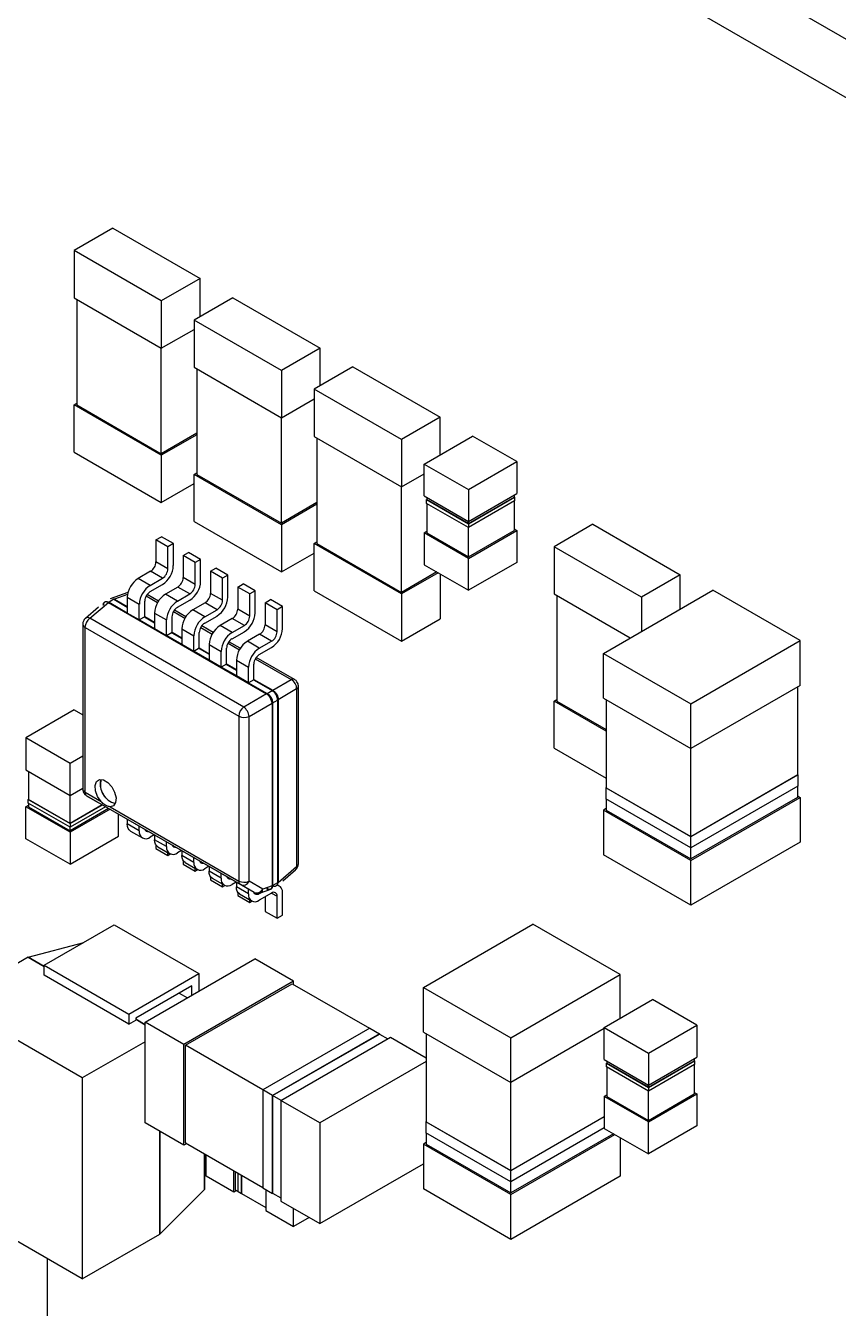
# Model space of a CAD drawing. Header units: millimetres. Extents: x -3 to 395, y 18 to 269.
# Drawn here: x 307.63 to 318.17, y 121.73 to 138.36 of the extents above; entities that cross this region are included whole.
import ezdxf

# ---------------------------------------------------------------- set-up
doc = ezdxf.new("R2010")
doc.units = ezdxf.units.MM

msp = doc.modelspace()

# ---------------------------------------------------------------- linework, layer by layer
at = {"color": 7, "linetype": 'Continuous', "lineweight": 25}
for p, q in [((363.489, 112.079), (306.921, 144.735)), ((306.266, 144.357), (362.834, 111.701)), ((308.763, 135.735), (308.26, 135.445)), ((308.763, 135.735), (309.894, 135.082)), ((308.26, 135.445), (308.26, 134.833)), ((309.391, 134.792), (308.26, 135.445)), ((309.894, 135.082), (309.391, 134.792)), ((309.894, 134.59), (309.894, 135.082)), ((308.26, 134.833), (309.391, 134.18)), ((308.295, 134.812), (308.295, 133.445)), ((309.391, 134.792), (309.391, 134.18)), ((310.318, 134.835), (309.815, 134.545)), ((310.318, 134.835), (311.45, 134.182)), ((309.391, 134.18), (309.815, 134.424)), ((309.815, 134.545), (309.815, 133.932)), ((310.947, 133.892), (309.815, 134.545)), ((309.391, 132.812), (309.391, 134.18)), ((311.45, 134.182), (310.947, 133.892)), ((311.45, 133.692), (311.45, 134.182)), ((309.815, 133.932), (310.947, 133.279)), ((309.851, 133.912), (309.851, 132.544)), ((310.947, 133.892), (310.947, 133.279)), ((311.874, 133.937), (311.371, 133.647)), ((311.874, 133.937), (313.005, 133.284)), ((311.371, 133.647), (311.371, 133.034)), ((312.502, 132.994), (311.371, 133.647)), ((308.26, 133.445), (308.295, 133.465)), ((309.391, 132.791), (308.26, 133.445)), ((308.26, 132.832), (308.26, 133.445)), ((308.295, 133.445), (309.391, 132.812)), ((310.947, 133.279), (311.371, 133.524)), ((310.947, 131.912), (310.947, 133.279)), ((313.005, 133.284), (312.502, 132.994)), ((313.005, 132.799), (313.005, 133.284)), ((309.851, 133.077), (309.391, 132.812)), ((309.851, 133.057), (309.391, 132.791)), ((311.371, 133.034), (312.502, 132.381)), ((311.406, 133.014), (311.406, 131.646)), ((312.502, 132.994), (312.502, 132.381)), ((312.797, 132.678), (313.425, 133.041)), ((313.999, 132.71), (313.425, 133.041)), ((308.26, 132.832), (309.391, 132.179)), ((309.391, 132.791), (309.391, 132.179)), ((309.815, 132.544), (309.851, 132.565)), ((312.797, 132.678), (313.371, 132.347)), ((312.797, 132.264), (312.797, 132.678)), ((313.371, 132.347), (313.999, 132.71)), ((313.999, 132.71), (313.999, 132.295)), ((309.391, 132.179), (309.815, 132.424)), ((310.947, 131.891), (309.815, 132.544)), ((309.815, 131.932), (309.815, 132.544)), ((309.851, 132.544), (310.947, 131.912)), ((312.502, 132.381), (312.797, 132.551)), ((312.502, 131.013), (312.502, 132.381)), ((312.797, 132.264), (313.371, 131.932)), ((312.832, 132.243), (312.832, 132.216)), ((313.371, 132.347), (313.371, 131.932)), ((313.371, 131.932), (313.999, 132.295)), ((313.371, 131.905), (313.964, 132.248)), ((313.371, 131.903), (313.968, 132.247)), ((313.964, 132.275), (313.964, 132.248)), ((313.964, 132.249), (313.968, 132.247)), ((313.968, 132.247), (313.968, 132.199)), ((311.406, 132.177), (310.947, 131.912)), ((311.406, 132.156), (310.947, 131.891)), ((312.832, 132.219), (312.828, 132.217)), ((312.828, 132.217), (313.371, 131.903)), ((312.828, 132.168), (312.828, 132.217)), ((313.371, 131.855), (312.828, 132.168)), ((313.371, 131.905), (312.832, 132.216)), ((312.832, 132.166), (312.832, 131.787)), ((313.968, 132.199), (313.371, 131.855)), ((313.964, 132.197), (313.964, 131.818)), ((309.815, 131.932), (310.947, 131.279)), ((310.947, 131.891), (310.947, 131.279)), ((313.371, 131.905), (313.371, 131.932)), ((313.371, 131.903), (313.371, 131.905)), ((313.371, 131.903), (313.371, 131.855)), ((314.985, 131.896), (314.482, 131.606)), ((314.985, 131.896), (316.116, 131.243)), ((309.321, 131.695), (309.392, 131.736)), ((309.547, 131.646), (309.392, 131.736)), ((312.797, 131.787), (312.832, 131.807)), ((313.371, 131.455), (312.797, 131.787)), ((312.797, 131.787), (312.797, 131.372)), ((312.832, 131.787), (313.371, 131.476)), ((313.371, 131.476), (313.371, 131.855)), ((313.371, 131.476), (313.964, 131.818)), ((313.371, 131.455), (313.999, 131.818)), ((313.964, 131.839), (313.999, 131.818)), ((313.999, 131.818), (313.999, 131.403)), ((309.477, 131.605), (309.321, 131.695)), ((309.321, 131.695), (309.321, 131.41)), ((309.547, 131.646), (309.477, 131.605)), ((309.477, 131.32), (309.477, 131.605)), ((309.547, 131.361), (309.547, 131.646)), ((311.371, 131.646), (311.406, 131.667)), ((312.502, 130.993), (311.371, 131.646)), ((311.371, 131.034), (311.371, 131.646)), ((311.406, 131.646), (312.502, 131.013)), ((314.482, 131.606), (314.482, 130.993)), ((315.614, 130.953), (314.482, 131.606)), ((309.477, 131.32), (309.321, 131.41)), ((309.675, 131.491), (309.745, 131.532)), ((309.83, 131.401), (309.675, 131.491)), ((309.675, 131.491), (309.675, 131.205)), ((309.901, 131.442), (309.745, 131.532)), ((309.901, 131.442), (309.83, 131.401)), ((309.83, 131.116), (309.83, 131.401)), ((309.901, 131.156), (309.901, 131.442)), ((310.947, 131.279), (311.371, 131.524)), ((313.371, 131.041), (313.371, 131.455)), ((313.999, 131.403), (313.371, 131.041)), ((309.25, 131.287), (309.091, 131.195)), ((309.406, 131.197), (309.25, 131.287)), ((310.028, 131.287), (310.099, 131.328)), ((310.184, 131.197), (310.028, 131.287)), ((310.028, 131.287), (310.028, 131.001)), ((310.255, 131.238), (310.099, 131.328)), ((310.255, 131.238), (310.184, 131.197)), ((310.255, 130.952), (310.255, 131.238)), ((312.96, 131.278), (312.502, 131.013)), ((312.978, 131.267), (312.502, 130.993)), ((312.797, 131.372), (313.371, 131.041)), ((313.005, 131.252), (313.005, 130.671)), ((316.116, 131.243), (315.614, 130.953)), ((316.116, 130.797), (316.116, 131.243)), ((309.247, 131.105), (309.091, 131.195)), ((309.247, 131.105), (309.406, 131.197)), ((309.247, 131.024), (309.406, 131.116)), ((309.604, 131.083), (309.445, 130.991)), ((309.76, 130.993), (309.604, 131.083)), ((309.83, 131.116), (309.675, 131.205)), ((310.184, 130.911), (310.184, 131.197)), ((310.382, 131.083), (310.453, 131.124)), ((310.537, 130.993), (310.382, 131.083)), ((310.382, 131.083), (310.382, 130.797)), ((310.608, 131.034), (310.453, 131.124)), ((308.777, 130.924), (308.713, 130.887)), ((308.959, 131.013), (308.729, 130.931)), ((308.784, 130.927), (308.777, 130.924)), ((308.95, 130.95), (309.105, 130.86)), ((308.95, 130.95), (308.95, 130.746)), ((309.176, 130.697), (309.176, 130.901)), ((309.355, 130.901), (309.207, 130.987)), ((309.6, 130.901), (309.445, 130.991)), ((309.6, 130.901), (309.76, 130.993)), ((309.6, 130.82), (309.76, 130.911)), ((310.184, 130.911), (310.028, 131.001)), ((310.608, 131.034), (310.537, 130.993)), ((310.537, 130.707), (310.537, 130.993)), ((310.608, 130.748), (310.608, 131.034)), ((310.735, 130.879), (310.806, 130.92)), ((310.962, 130.83), (310.806, 130.92)), ((311.371, 131.034), (312.502, 130.381)), ((312.502, 130.993), (312.502, 130.381)), ((314.482, 130.993), (315.469, 130.423)), ((314.518, 130.973), (314.518, 129.605)), ((315.122, 130.222), (316.541, 131.042)), ((315.614, 130.953), (315.614, 130.507)), ((317.672, 130.389), (316.541, 131.042)), ((308.576, 130.82), (308.408, 130.677)), ((308.465, 130.678), (308.706, 130.882)), ((308.713, 130.887), (308.706, 130.882)), ((308.706, 130.882), (310.756, 129.699)), ((309.105, 130.656), (308.95, 130.746)), ((309.105, 130.656), (309.105, 130.86)), ((309.303, 130.746), (309.459, 130.656)), ((309.303, 130.746), (309.303, 130.542)), ((309.708, 130.697), (309.561, 130.782)), ((309.958, 130.879), (309.798, 130.787)), ((309.954, 130.697), (309.798, 130.787)), ((309.954, 130.697), (310.113, 130.789)), ((310.113, 130.789), (309.958, 130.879)), ((310.537, 130.707), (310.382, 130.797)), ((310.891, 130.789), (310.735, 130.879)), ((310.735, 130.879), (310.735, 130.593)), ((310.962, 130.83), (310.891, 130.789)), ((310.891, 130.503), (310.891, 130.789)), ((310.962, 130.544), (310.962, 130.83)), ((308.373, 130.601), (308.373, 128.463)), ((308.402, 130.56), (310.396, 129.409)), ((308.402, 128.422), (308.402, 130.56)), ((310.459, 129.527), (308.465, 130.678)), ((309.176, 130.697), (309.105, 130.656)), ((309.459, 130.452), (309.459, 130.656)), ((309.53, 130.493), (309.53, 130.697)), ((310.062, 130.493), (309.914, 130.578)), ((309.954, 130.616), (310.113, 130.707)), ((310.311, 130.675), (310.152, 130.583)), ((310.308, 130.493), (310.152, 130.583)), ((310.308, 130.493), (310.467, 130.585)), ((310.467, 130.585), (310.311, 130.675)), ((310.891, 130.503), (310.735, 130.593)), ((312.502, 130.381), (313.005, 130.671)), ((309.459, 130.452), (309.303, 130.542)), ((309.53, 130.493), (309.459, 130.452)), ((309.657, 130.542), (309.813, 130.452)), ((309.657, 130.542), (309.657, 130.338)), ((309.813, 130.248), (309.813, 130.452)), ((309.883, 130.289), (309.883, 130.493)), ((310.308, 130.411), (310.467, 130.503)), ((310.665, 130.471), (310.506, 130.379)), ((310.82, 130.381), (310.665, 130.471)), ((309.813, 130.248), (309.657, 130.338)), ((309.883, 130.289), (309.813, 130.248)), ((310.011, 130.338), (310.166, 130.248)), ((310.011, 130.338), (310.011, 130.134)), ((310.166, 130.044), (310.166, 130.248)), ((310.237, 130.085), (310.237, 130.289)), ((310.415, 130.289), (310.268, 130.374)), ((310.661, 130.289), (310.506, 130.379)), ((310.661, 130.289), (310.82, 130.381)), ((310.661, 130.207), (310.82, 130.299)), ((316.253, 129.569), (317.672, 130.389)), ((317.672, 129.808), (317.672, 130.389)), ((310.166, 130.044), (310.011, 130.134)), ((310.237, 130.085), (310.166, 130.044)), ((310.364, 130.134), (310.52, 130.044)), ((310.364, 130.134), (310.364, 129.93)), ((310.59, 129.881), (310.59, 130.085)), ((311.118, 129.884), (310.621, 130.17)), ((315.122, 129.642), (315.122, 130.222)), ((315.122, 130.222), (316.253, 129.569)), ((310.52, 129.84), (310.364, 129.93)), ((310.52, 129.84), (310.52, 130.044)), ((310.59, 129.881), (310.52, 129.84)), ((310.764, 129.703), (310.827, 129.74)), ((310.827, 129.74), (310.835, 129.744)), ((310.835, 129.744), (311.075, 129.882)), ((311.145, 129.761), (310.905, 129.622)), ((311.145, 129.761), (311.145, 127.458)), ((311.168, 127.494), (311.168, 129.797)), ((317.672, 129.808), (316.253, 128.989)), ((317.637, 129.788), (317.637, 128.647)), ((310.756, 129.699), (310.459, 129.527)), ((310.53, 129.405), (310.827, 129.577)), ((310.756, 129.699), (310.764, 129.703)), ((310.835, 129.581), (310.827, 129.577)), ((310.827, 129.577), (310.827, 127.209)), ((310.835, 129.581), (310.898, 129.617)), ((310.835, 127.213), (310.835, 129.581)), ((310.905, 129.622), (310.898, 129.617)), ((310.898, 129.617), (310.898, 127.249)), ((310.905, 129.622), (310.905, 127.254)), ((314.482, 129.605), (314.518, 129.626)), ((315.158, 129.215), (314.482, 129.605)), ((314.482, 128.993), (314.482, 129.605)), ((314.518, 129.605), (315.158, 129.236)), ((315.122, 129.642), (316.253, 128.989)), ((315.158, 129.621), (315.158, 128.481)), ((316.253, 128.989), (316.253, 129.569)), ((308.263, 129.489), (307.635, 129.126)), ((308.263, 129.489), (308.373, 129.426)), ((310.396, 129.409), (310.396, 127.271)), ((310.53, 127.267), (310.53, 129.405)), ((307.635, 129.126), (307.635, 128.711)), ((308.209, 128.795), (307.635, 129.126)), ((314.482, 128.993), (315.158, 128.603)), ((316.254, 127.848), (316.254, 128.989)), ((308.373, 128.889), (308.209, 128.795)), ((308.209, 128.38), (308.209, 128.795)), ((307.635, 128.711), (308.209, 128.38)), ((307.67, 128.691), (307.67, 128.33)), ((317.64, 128.647), (316.253, 127.846)), ((316.254, 127.848), (317.637, 128.647)), ((317.64, 128.647), (317.637, 128.649)), ((317.637, 128.647), (317.64, 128.647)), ((317.64, 128.647), (317.64, 128.502)), ((308.209, 128.38), (308.373, 128.474)), ((308.402, 128.422), (308.61, 128.302)), ((315.158, 128.483), (315.154, 128.481)), ((315.154, 128.481), (315.158, 128.481)), ((316.253, 127.846), (315.154, 128.481)), ((315.154, 128.481), (315.154, 128.335)), ((315.158, 128.481), (316.254, 127.848)), ((317.64, 128.502), (316.253, 127.701)), ((317.637, 128.5), (317.637, 128.356)), ((307.635, 128.234), (307.67, 128.255)), ((308.209, 127.903), (307.635, 128.234)), ((307.635, 127.82), (307.635, 128.234)), ((307.67, 128.332), (307.667, 128.33)), ((307.667, 128.282), (307.667, 128.33)), ((307.667, 128.33), (308.21, 128.017)), ((307.667, 128.33), (307.67, 128.33)), ((308.21, 127.969), (307.667, 128.282)), ((308.209, 128.019), (307.67, 128.33)), ((307.67, 128.28), (307.67, 128.234)), ((307.67, 128.234), (308.209, 127.923)), ((308.209, 128.019), (308.209, 128.38)), ((308.625, 128.259), (308.209, 128.019)), ((308.21, 128.017), (308.628, 128.258)), ((308.669, 128.234), (308.21, 127.969)), ((310.417, 127.225), (308.423, 128.376)), ((308.423, 128.376), (308.565, 128.294)), ((310.593, 127.124), (308.565, 128.294)), ((308.727, 128.235), (310.396, 127.271)), ((316.253, 127.701), (315.154, 128.335)), ((315.158, 128.333), (315.158, 128.191)), ((316.253, 127.537), (317.672, 128.356)), ((317.637, 128.356), (316.254, 127.558)), ((317.637, 128.377), (317.672, 128.356)), ((317.672, 128.356), (317.672, 127.776)), ((308.708, 128.212), (308.209, 127.923)), ((308.726, 128.201), (308.209, 127.903)), ((308.837, 127.851), (308.837, 128.137)), ((308.95, 128.072), (308.95, 128.011)), ((315.158, 128.211), (315.122, 128.19)), ((315.122, 128.19), (315.122, 127.61)), ((316.253, 127.537), (315.122, 128.19)), ((315.158, 128.191), (316.254, 127.558)), ((308.209, 127.923), (308.209, 127.969)), ((308.209, 127.903), (308.209, 127.488)), ((308.21, 128.017), (308.21, 127.969)), ((309.105, 127.921), (308.95, 128.011)), ((308.991, 127.919), (309.147, 127.829)), ((309.105, 127.921), (309.105, 127.982)), ((308.209, 127.488), (307.635, 127.82)), ((308.209, 127.488), (308.837, 127.851)), ((309.3, 127.87), (309.247, 127.839)), ((309.303, 127.868), (309.303, 127.807)), ((309.459, 127.717), (309.303, 127.807)), ((309.321, 127.738), (309.321, 127.694)), ((309.459, 127.717), (309.459, 127.778)), ((316.253, 127.701), (316.253, 127.846)), ((317.672, 127.776), (316.253, 126.956)), ((309.321, 127.694), (309.477, 127.604)), ((309.345, 127.715), (309.5, 127.625)), ((309.477, 127.604), (309.477, 127.639)), ((309.477, 127.604), (309.507, 127.622)), ((309.654, 127.666), (309.6, 127.635)), ((309.657, 127.664), (309.657, 127.602)), ((309.813, 127.513), (309.657, 127.602)), ((309.813, 127.513), (309.813, 127.574)), ((316.253, 126.956), (315.122, 127.61)), ((316.254, 127.558), (316.254, 127.702)), ((309.675, 127.534), (309.675, 127.49)), ((309.675, 127.49), (309.83, 127.4)), ((309.698, 127.511), (309.854, 127.421)), ((309.83, 127.4), (309.83, 127.435)), ((309.83, 127.4), (309.861, 127.418)), ((310.007, 127.462), (309.954, 127.431)), ((310.011, 127.46), (310.011, 127.398)), ((310.905, 127.254), (311.145, 127.458)), ((310.964, 127.275), (311.132, 127.418)), ((316.253, 126.956), (316.253, 127.537)), ((310.166, 127.309), (310.011, 127.398)), ((310.028, 127.33), (310.028, 127.286)), ((310.028, 127.286), (310.184, 127.196)), ((310.052, 127.307), (310.208, 127.217)), ((310.166, 127.309), (310.166, 127.37)), ((310.361, 127.258), (310.308, 127.227)), ((310.364, 127.256), (310.364, 127.194)), ((310.706, 127.165), (310.53, 127.267)), ((310.898, 127.249), (310.835, 127.213)), ((310.898, 127.249), (310.905, 127.254)), ((310.184, 127.196), (310.184, 127.231)), ((310.184, 127.196), (310.214, 127.214)), ((310.52, 127.104), (310.364, 127.194)), ((310.382, 127.125), (310.382, 127.082)), ((310.382, 127.082), (310.537, 126.992)), ((310.406, 127.103), (310.561, 127.013)), ((310.593, 127.124), (310.417, 127.225)), ((310.52, 127.104), (310.52, 127.166)), ((310.689, 127.121), (310.661, 127.104)), ((310.82, 127.115), (310.661, 127.023)), ((310.676, 127.116), (310.811, 127.164)), ((310.827, 127.209), (310.706, 127.165)), ((310.827, 127.209), (310.835, 127.213)), ((310.891, 126.788), (310.891, 127.074)), ((310.92, 127.206), (310.893, 127.222)), ((310.962, 126.829), (310.962, 127.115)), ((310.537, 126.992), (310.537, 127.027)), ((310.537, 126.992), (310.568, 127.01)), ((310.735, 127.066), (310.735, 126.878)), ((310.735, 126.878), (310.891, 126.788)), ((310.891, 126.788), (310.962, 126.829)), ((307.873, 126.179), (308.78, 126.702)), ((308.78, 126.702), (309.876, 126.07)), ((312.788, 125.892), (314.207, 126.711)), ((315.338, 126.058), (314.207, 126.711)), ((307.667, 126.282), (308.386, 126.475)), ((307.667, 126.282), (306.662, 125.701)), ((307.667, 126.282), (307.667, 126.282)), ((307.667, 126.282), (307.667, 126.282)), ((307.667, 126.282), (307.873, 126.163)), ((307.873, 126.164), (307.667, 126.282)), ((309.182, 125.442), (310.601, 126.261)), ((311.104, 125.971), (310.601, 126.261)), ((307.873, 126.179), (308.969, 125.546)), ((307.873, 126.049), (307.873, 126.179)), ((308.969, 125.546), (309.876, 126.07)), ((309.876, 126.07), (309.876, 125.843)), ((308.969, 125.416), (307.873, 126.049)), ((309.786, 125.914), (309.059, 125.494)), ((311.104, 125.971), (309.685, 125.152)), ((309.703, 125.142), (311.086, 125.94)), ((309.786, 125.791), (309.786, 125.914)), ((311.086, 125.94), (312.09, 125.361)), ((311.104, 125.93), (311.104, 125.971)), ((313.919, 125.238), (315.338, 126.058)), ((315.338, 125.491), (315.338, 126.058)), ((309.622, 125.819), (309.729, 125.758)), ((312.788, 125.311), (312.788, 125.892)), ((312.788, 125.892), (313.919, 125.238)), ((308.367, 124.717), (306.662, 125.701)), ((315.13, 125.371), (315.759, 125.734)), ((316.333, 125.402), (315.759, 125.734)), ((308.969, 125.546), (308.969, 125.416)), ((308.969, 125.546), (308.969, 125.546)), ((308.969, 125.416), (309.059, 125.468)), ((309.059, 125.494), (309.059, 125.468)), ((309.059, 125.479), (309.182, 125.408)), ((309.182, 125.408), (309.059, 125.479)), ((309.685, 125.152), (309.182, 125.442)), ((309.182, 124.136), (309.182, 125.442)), ((312.093, 125.362), (310.706, 124.562)), ((312.219, 125.29), (310.832, 124.489)), ((310.834, 124.489), (312.217, 125.287)), ((310.942, 124.426), (312.361, 125.245)), ((312.093, 125.362), (312.219, 125.29)), ((312.217, 125.287), (312.219, 125.29)), ((312.217, 125.287), (312.326, 125.225)), ((312.219, 125.29), (312.219, 125.287)), ((312.361, 125.245), (312.824, 124.978)), ((312.788, 125.311), (313.919, 124.658)), ((312.824, 125.29), (312.824, 124.15)), ((315.13, 125.357), (313.919, 124.658)), ((313.919, 124.658), (313.919, 125.238)), ((315.13, 125.371), (315.704, 125.039)), ((315.13, 124.956), (315.13, 125.371)), ((315.704, 125.039), (316.333, 125.402)), ((316.333, 125.402), (316.333, 124.987)), ((309.182, 125.187), (308.367, 124.717)), ((309.685, 123.845), (309.685, 125.152)), ((310.707, 124.562), (309.703, 125.142)), ((309.703, 123.876), (309.703, 125.142)), ((312.824, 124.932), (311.445, 124.136)), ((315.13, 124.956), (315.704, 124.624)), ((315.165, 124.911), (315.162, 124.909)), ((315.162, 124.909), (315.705, 124.595)), ((315.162, 124.861), (315.162, 124.909)), ((315.165, 124.935), (315.165, 124.908)), ((315.704, 124.597), (315.165, 124.908)), ((315.704, 125.039), (315.704, 124.624)), ((315.704, 124.624), (316.333, 124.987)), ((315.704, 124.597), (316.297, 124.94)), ((315.705, 124.595), (316.301, 124.939)), ((316.297, 124.967), (316.297, 124.94)), ((316.297, 124.942), (316.301, 124.939)), ((316.301, 124.939), (316.301, 124.891)), ((315.705, 124.547), (315.162, 124.861)), ((315.165, 124.859), (315.165, 124.479)), ((316.301, 124.891), (315.705, 124.547)), ((316.297, 124.889), (316.297, 124.51)), ((308.367, 124.717), (308.367, 122.114)), ((313.92, 123.518), (313.92, 124.658)), ((315.704, 124.597), (315.704, 124.624)), ((315.705, 124.595), (315.704, 124.597)), ((315.705, 124.595), (315.705, 124.547)), ((310.706, 124.562), (310.706, 123.293)), ((310.832, 124.489), (310.706, 124.562)), ((310.832, 124.489), (310.832, 123.22)), ((310.943, 124.426), (310.834, 124.489)), ((310.834, 123.223), (310.834, 124.489)), ((311.445, 124.136), (310.942, 124.426)), ((310.942, 124.426), (310.942, 123.12)), ((315.13, 124.479), (315.165, 124.499)), ((315.704, 124.147), (315.13, 124.479)), ((315.13, 124.479), (315.13, 124.064)), ((315.165, 124.479), (315.704, 124.168)), ((315.704, 124.168), (315.704, 124.548)), ((315.704, 124.168), (316.297, 124.51)), ((315.704, 124.147), (316.333, 124.51)), ((316.297, 124.531), (316.333, 124.51)), ((316.333, 124.51), (316.333, 124.096)), ((309.685, 123.845), (309.182, 124.136)), ((311.445, 124.136), (311.445, 122.829)), ((312.824, 124.152), (312.82, 124.15)), ((312.82, 124.15), (312.824, 124.15)), ((313.919, 123.515), (312.82, 124.15)), ((312.82, 124.15), (312.82, 124.004)), ((312.824, 124.15), (313.92, 123.518)), ((315.13, 124.215), (313.919, 123.515)), ((313.92, 123.518), (315.13, 124.216)), ((315.704, 123.733), (315.704, 124.147)), ((316.333, 124.096), (315.704, 123.733)), ((309.373, 122.694), (309.373, 124.025)), ((309.373, 124.025), (309.373, 122.694)), ((309.373, 123.939), (309.373, 123.939)), ((313.919, 123.37), (312.82, 124.004)), ((312.824, 124.002), (312.824, 123.86)), ((315.13, 124.069), (313.919, 123.37)), ((313.919, 123.206), (315.268, 123.985)), ((315.25, 123.995), (313.92, 123.227)), ((315.13, 124.064), (315.704, 123.733)), ((315.338, 123.944), (315.338, 123.445)), ((309.373, 123.794), (309.373, 123.794)), ((309.721, 123.866), (309.685, 123.845)), ((309.703, 123.876), (310.706, 123.297)), ((312.824, 123.88), (312.788, 123.859)), ((312.788, 123.859), (312.788, 123.279)), ((313.919, 123.206), (312.788, 123.859)), ((312.824, 123.86), (313.92, 123.227)), ((309.373, 123.603), (309.373, 123.604)), ((309.95, 123.734), (309.95, 123.271)), ((309.95, 123.461), (309.95, 123.734)), ((309.972, 123.444), (309.972, 123.721)), ((311.445, 122.829), (312.788, 123.605)), ((309.95, 123.461), (309.972, 123.474)), ((309.95, 123.271), (309.95, 123.461)), ((310.332, 123.237), (309.972, 123.444)), ((310.332, 123.237), (310.332, 123.513)), ((310.349, 123.503), (310.349, 123.267)), ((310.389, 123.24), (310.389, 123.48)), ((310.431, 123.456), (310.431, 123.216)), ((310.432, 123.219), (310.432, 123.456)), ((313.919, 123.37), (313.919, 123.515)), ((315.338, 123.445), (313.919, 122.625)), ((309.95, 123.271), (309.373, 122.694)), ((310.367, 123.257), (310.332, 123.237)), ((310.349, 123.267), (310.389, 123.244)), ((310.706, 123.293), (310.832, 123.22)), ((310.745, 123.271), (310.745, 122.998)), ((313.919, 122.625), (312.788, 123.279)), ((313.92, 123.227), (313.92, 123.371)), ((308.367, 122.114), (306.662, 123.098)), ((310.431, 123.216), (310.389, 123.24)), ((310.431, 123.216), (310.434, 123.218)), ((310.432, 123.219), (310.745, 123.039)), ((310.832, 123.22), (310.834, 123.223)), ((310.836, 123.222), (310.832, 123.22)), ((310.834, 123.223), (310.942, 123.161)), ((310.942, 123.12), (311.445, 122.829)), ((313.919, 122.625), (313.919, 123.206)), ((310.745, 122.998), (311.104, 122.791)), ((311.104, 122.791), (311.104, 123.026)), ((311.308, 122.908), (311.104, 122.791)), ((308.367, 122.114), (309.373, 122.694)), ((309.373, 122.694), (309.373, 122.694)), ((309.373, 122.694), (309.373, 122.694)), ((307.917, 121.488), (307.917, 122.374))]:
    msp.add_line(p, q, dxfattribs=at)
at = {"color": 8, "linetype": 'Continuous', "lineweight": 25}
for p, q in [((308.777, 130.924), (308.95, 130.823)), ((308.953, 130.988), (308.784, 130.927)), ((308.784, 130.927), (308.95, 130.832)), ((309.195, 130.968), (309.343, 130.882)), ((308.713, 130.887), (308.95, 130.75)), ((309.549, 130.764), (309.697, 130.678)), ((309.109, 130.658), (309.303, 130.546)), ((309.172, 130.695), (309.303, 130.619)), ((309.176, 130.701), (309.303, 130.627)), ((309.463, 130.454), (309.657, 130.342)), ((309.526, 130.491), (309.657, 130.415)), ((309.53, 130.497), (309.657, 130.423)), ((309.902, 130.56), (310.05, 130.474)), ((309.816, 130.25), (310.011, 130.138)), ((309.88, 130.287), (310.011, 130.211)), ((309.883, 130.293), (310.011, 130.219)), ((310.256, 130.355), (310.404, 130.27)), ((310.233, 130.083), (310.364, 130.007)), ((310.237, 130.089), (310.364, 130.015)), ((310.609, 130.151), (311.075, 129.882)), ((310.17, 130.046), (310.364, 129.934)), ((310.523, 129.842), (310.764, 129.703)), ((310.587, 129.879), (310.827, 129.74)), ((310.59, 129.885), (310.835, 129.744)), ((310.661, 127.104), (310.648, 127.112)), ((310.82, 127.115), (310.891, 127.074))]:
    msp.add_line(p, q, dxfattribs=at)
at = {"color": 7, "linetype": 'Continuous', "lineweight": 25, "flags": 128}
for points in [[(308.61, 128.302), (308.565, 128.368), (308.537, 128.44), (308.532, 128.508), (308.55, 128.56), (308.588, 128.586), (308.64, 128.583), (308.697, 128.55), (308.748, 128.494), (308.786, 128.424), (308.804, 128.351), (308.799, 128.289), (308.772, 128.248), (308.727, 128.235)], [(308.991, 127.919), (308.991, 127.919), (308.974, 127.934), (308.961, 127.954), (308.953, 127.98), (308.95, 128.011)], [(309.345, 127.715), (309.345, 127.715), (309.327, 127.73), (309.314, 127.75), (309.306, 127.776), (309.303, 127.807)], [(309.698, 127.511), (309.698, 127.511), (309.681, 127.526), (309.668, 127.546), (309.66, 127.572), (309.657, 127.602)], [(310.052, 127.307), (310.052, 127.307), (310.034, 127.321), (310.021, 127.342), (310.013, 127.368), (310.011, 127.398)], [(310.406, 127.103), (310.406, 127.103), (310.388, 127.117), (310.375, 127.138), (310.367, 127.164), (310.364, 127.194)], [(310.661, 127.104), (310.647, 127.098), (310.634, 127.095), (310.622, 127.096), (310.611, 127.1), (310.602, 127.107), (310.596, 127.117), (310.594, 127.123)]]:
    msp.add_lwpolyline(points, dxfattribs=at)
at = {"color": 7, "linetype": 'Continuous', "lineweight": 25}
for centre, radius, start, end in [((309.168, 131.416), 0.154, 302.6027, 357.3979), ((309.24, 131.374), 0.307, 302.6047, 357.3958), ((309.323, 131.327), 0.154, 302.6027, 357.3979), ((309.257, 130.936), 0.307, 122.6062, 177.3944), ((309.413, 130.846), 0.307, 122.6062, 177.3944), ((309.521, 131.212), 0.154, 302.6056, 357.3949), ((309.594, 131.17), 0.307, 302.6047, 357.3958), ((309.677, 131.123), 0.154, 302.6056, 357.3949), ((309.33, 130.894), 0.154, 122.6056, 177.3949), ((309.611, 130.732), 0.307, 122.6062, 177.3944), ((309.766, 130.642), 0.307, 122.6062, 177.3944), ((309.875, 131.008), 0.154, 302.6056, 357.3949), ((309.947, 130.966), 0.307, 302.6047, 357.3958), ((310.03, 130.918), 0.154, 302.6056, 357.3949), ((309.683, 130.69), 0.154, 122.6056, 177.3949), ((309.964, 130.528), 0.307, 122.6062, 177.3944), ((310.228, 130.804), 0.154, 302.6056, 357.3949), ((310.301, 130.762), 0.307, 302.6047, 357.3958), ((308.557, 130.553), 0.156, 126.2937, 177.1721), ((310.12, 130.438), 0.307, 122.6062, 177.3944), ((310.037, 130.486), 0.154, 122.6056, 177.3949), ((310.318, 130.324), 0.307, 122.6062, 177.3944), ((310.384, 130.714), 0.154, 302.6056, 357.3949), ((310.582, 130.6), 0.154, 302.6056, 357.3949), ((310.473, 130.234), 0.307, 122.6062, 177.3944), ((310.39, 130.282), 0.154, 122.6056, 177.3949), ((310.655, 130.558), 0.307, 302.6047, 357.3958), ((310.737, 130.51), 0.154, 302.6056, 357.3949), ((310.671, 130.12), 0.307, 122.6062, 177.3944), ((310.827, 130.03), 0.307, 122.6062, 177.3944), ((310.744, 130.078), 0.154, 122.6056, 177.3949), ((311.013, 129.766), 0.132, 357.8471, 62.1529), ((310.551, 129.402), 0.156, 126.2937, 177.1721), ((310.467, 129.548), 0.156, 242.8319, 293.7029), ((310.34, 129.377), 0.192, 8.5162, 51.4838), ((308.852, 128.518), 0.249, 163.5755, 256.4197), ((308.452, 128.417), 0.0503, 174.3766, 234.3028), ((309.192, 127.907), 0.0873, 170.7865, 309.2048), ((309.216, 127.95), 0.0384, 195.2198, 284.7822), ((309.57, 127.746), 0.0384, 195.2198, 284.7822), ((309.545, 127.703), 0.0873, 170.7865, 309.2048), ((309.899, 127.499), 0.0873, 170.7865, 309.2048), ((309.923, 127.541), 0.0384, 195.2198, 284.7822), ((310.252, 127.295), 0.0873, 170.7865, 309.2048), ((310.277, 127.337), 0.0384, 195.2198, 284.7822), ((310.467, 127.41), 0.156, 242.8319, 293.7029), ((310.446, 127.266), 0.0503, 174.3766, 234.3028), ((310.45, 127.307), 0.0889, 247.6488, 332.9222), ((310.606, 127.09), 0.0873, 170.7865, 309.2048), ((310.626, 127.206), 0.0889, 247.6505, 332.9205), ((310.653, 127.163), 0.0523, 296.1553, 2.5413), ((310.848, 127.081), 0.0437, 350.787, 129.2006), ((310.876, 127.129), 0.0871, 350.4484, 82.9771)]:
    msp.add_arc(centre, radius, start, end, dxfattribs=at)
at = {"color": 8, "linetype": 'Continuous', "lineweight": 25}
for centre, radius, start, end in [((308.421, 130.605), 0.0486, 184.5301, 246.8236), ((308.437, 130.632), 0.0539, 58.5538, 122.7816), ((311.097, 129.843), 0.0458, 63.7751, 119.239), ((311.122, 129.8), 0.0458, 300.7413, 356.4148), ((308.422, 128.468), 0.0499, 185.4042, 245.9181), ((311.101, 127.45), 0.0447, 313.9058, 9.9855), ((311.122, 127.497), 0.0458, 300.7648, 356.1736)]:
    msp.add_arc(centre, radius, start, end, dxfattribs=at)
at = {"color": 7, "linetype": 'Continuous', "lineweight": 25}
for points, knots in [([(308.642, 130.846), (308.644, 130.856), (308.646, 130.876), (308.662, 130.894), (308.685, 130.899), (308.704, 130.891), (308.713, 130.887)], [0, 0, 0, 0, 0.249972, 0.500005, 0.749971, 1, 1, 1, 1]), ([(308.706, 130.882), (308.696, 130.886), (308.676, 130.893), (308.652, 130.887), (308.636, 130.87), (308.636, 130.851), (308.635, 130.842)], [0, 0, 0, 0, 0.249997, 0.499995, 0.749993, 1, 1, 1, 1]), ([(308.386, 130.651), (308.38, 130.639), (308.373, 130.623), (308.373, 130.606), (308.373, 130.601)], [0, 0, 0, 0, 0.7531043, 1, 1, 1, 1]), ([(308.408, 130.677), (308.406, 130.675), (308.397, 130.668), (308.39, 130.658), (308.386, 130.651)], [0, 0, 0, 0, 0.27587, 1, 1, 1, 1]), ([(310.898, 129.617), (310.897, 129.629), (310.895, 129.651), (310.878, 129.688), (310.855, 129.72), (310.836, 129.733), (310.827, 129.74)], [0, 0, 0, 0, 0.249988, 0.5, 0.750012, 1, 1, 1, 1]), ([(310.835, 129.744), (310.844, 129.737), (310.864, 129.725), (310.888, 129.693), (310.904, 129.657), (310.905, 129.634), (310.905, 129.622)], [0, 0, 0, 0, 0.250003, 0.499967, 0.749997, 1, 1, 1, 1]), ([(311.149, 129.855), (311.141, 129.865), (311.132, 129.876), (311.119, 129.883), (311.118, 129.883)], [0, 0, 0, 0, 0.883856, 1, 1, 1, 1]), ([(311.167, 129.797), (311.167, 129.799), (311.168, 129.81), (311.163, 129.83), (311.154, 129.846), (311.149, 129.855)], [0, 0, 0, 0, 0.109293, 0.507852, 1, 1, 1, 1]), ([(310.827, 129.577), (310.825, 129.587), (310.821, 129.609), (310.804, 129.645), (310.781, 129.677), (310.765, 129.691), (310.756, 129.699)], [0, 0, 0, 0, 0.250003, 0.500033, 0.749997, 1, 1, 1, 1]), ([(310.764, 129.703), (310.773, 129.697), (310.792, 129.684), (310.815, 129.651), (310.831, 129.615), (310.833, 129.592), (310.835, 129.581)], [0, 0, 0, 0, 0.249988, 0.5, 0.750012, 1, 1, 1, 1]), ([(308.791, 128.275), (308.773, 128.28), (308.739, 128.289), (308.684, 128.333), (308.639, 128.394), (308.608, 128.464), (308.597, 128.533), (308.606, 128.568), (308.611, 128.585)], [0, 0, 0, 0, 0.166378, 0.333027, 0.500918, 0.66756, 0.835463, 1, 1, 1, 1]), ([(308.373, 128.463), (308.373, 128.461), (308.372, 128.45), (308.378, 128.427), (308.394, 128.397), (308.413, 128.383), (308.423, 128.377)], [0, 0, 0, 0, 0.046596, 0.339326, 0.662015, 1, 1, 1, 1]), ([(308.727, 128.235), (308.713, 128.237), (308.694, 128.24), (308.659, 128.259), (308.633, 128.278), (308.614, 128.297), (308.61, 128.302)], [0, 0, 0, 0, 0.379343, 0.499981, 0.879598, 1, 1, 1, 1]), ([(311.131, 127.419), (311.137, 127.424), (311.153, 127.437), (311.165, 127.464), (311.166, 127.485), (311.167, 127.494)], [0, 0, 0, 0, 0.270098, 0.683294, 1, 1, 1, 1]), ([(310.898, 127.249), (310.897, 127.239), (310.895, 127.219), (310.878, 127.202), (310.855, 127.196), (310.836, 127.204), (310.827, 127.209)], [0, 0, 0, 0, 0.250033, 0.500004, 0.750014, 1, 1, 1, 1]), ([(310.593, 127.124), (310.598, 127.121), (310.61, 127.114), (310.624, 127.112), (310.633, 127.111)], [0, 0, 0, 0, 0.378758, 1, 1, 1, 1]), ([(310.633, 127.111), (310.646, 127.11), (310.661, 127.11), (310.675, 127.116), (310.676, 127.116)], [0, 0, 0, 0, 0.885267, 1, 1, 1, 1]), ([(310.827, 127.209), (310.825, 127.198), (310.821, 127.178), (310.804, 127.16), (310.781, 127.155), (310.765, 127.164), (310.756, 127.168)], [0, 0, 0, 0, 0.25, 0.500028, 0.74999, 1, 1, 1, 1]), ([(310.835, 127.213), (310.833, 127.203), (310.831, 127.183), (310.815, 127.165), (310.792, 127.16), (310.773, 127.168), (310.764, 127.172)], [0, 0, 0, 0, 0.250033, 0.500004, 0.750014, 1, 1, 1, 1])]:
    msp.add_open_spline(points, degree=3, knots=knots, dxfattribs=at)

doc.saveas('drawing.dxf')
